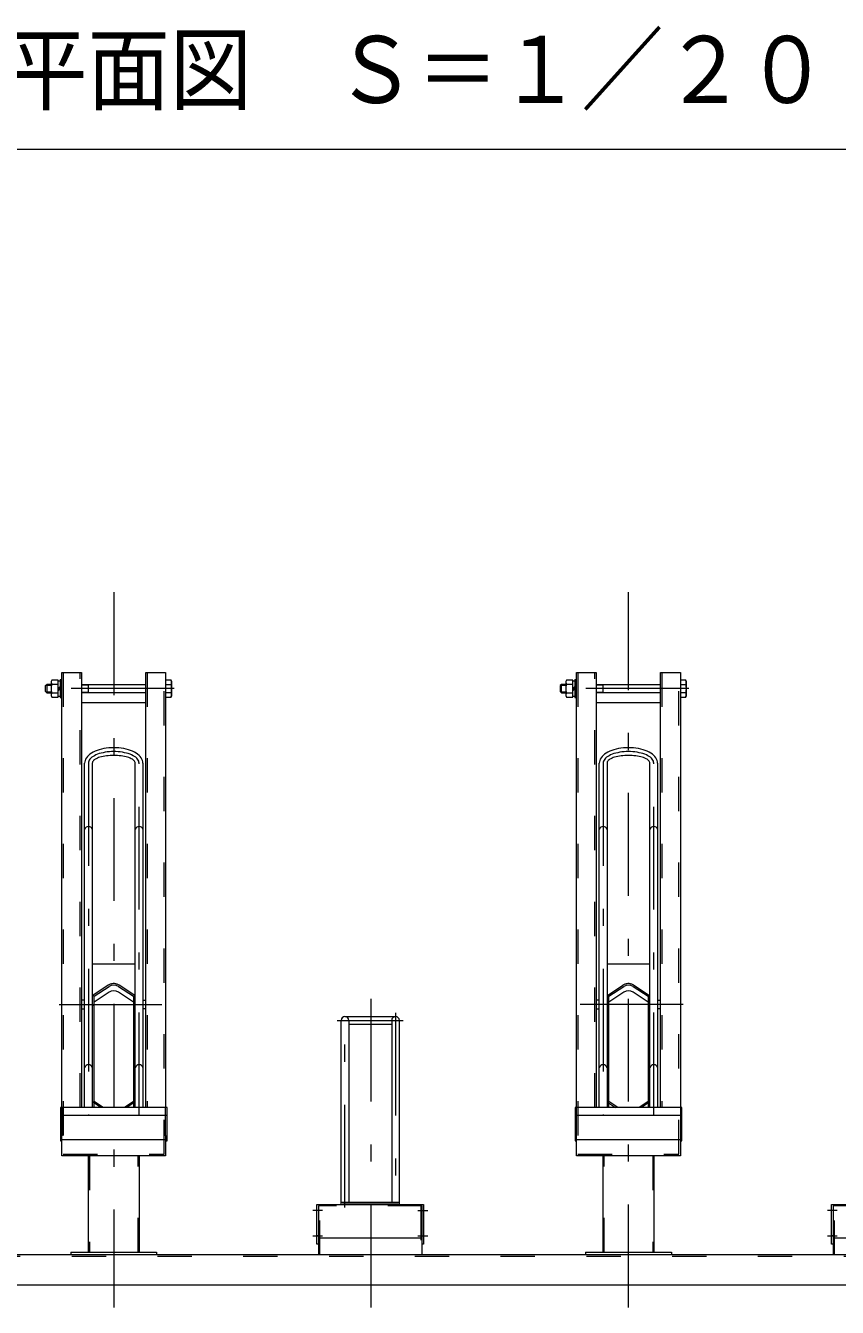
# Model space of a CAD drawing. Units: millimetres, scale not verified. Extents: x -5940 to 5940, y -4200 to 4200.
# Drawn here: x 3109 to 4055, y 160 to 1655 of the extents above; entities that cross this region are included whole.
import ezdxf
from ezdxf.enums import TextEntityAlignment as Align

# ---------------------------------------------------------------- set-up
doc = ezdxf.new("R2010")
doc.units = ezdxf.units.MM
doc.header["$LTSCALE"] = 10
doc.linetypes.add('USER2', pattern=[10, 4, -6])
doc.linetypes.add('USER3', pattern=[24, 12, -5, 2, -5])
for name, color, linetype, lineweight in [('0-2_2-0BOLD', 7, 'Continuous', 18), ('0-3_2-1HIDDEN', 3, 'USER2', 18), ('0-4_2-2CENTER', 3, 'USER3', 18), ('0-5_2-4THIN', 4, 'Continuous', 18), ('0-6_2-5DIM', 3, 'Continuous', 18)]:
    doc.layers.add(name, color=color, linetype=linetype, lineweight=lineweight)
doc.styles.add('ＭＳ ゴシック', font='')
doc.styles.get('ＭＳ ゴシック').set_extended_font_data('MS Gothic')

msp = doc.modelspace()

# ---------------------------------------------------------------- linework, layer by layer
at = {"layer": '0-2_2-0BOLD'}
for p, q in [((3138.7, 886.95), (3133.7, 886.95)), ((3146.69, 886.86), (3139.45, 886.86)), ((3146.69, 891.15), (3149.2, 891.15)), ((3149.2, 884.45), (3146.69, 881.95)), ((3149.2, 892.45), (3151.2, 892.45)), ((3174.19, 886.95), (3249.2, 886.95)), ((3182.2, 876.95), (3182.2, 886.95)), ((3272.19, 886.86), (3278.44, 886.86)), ((3733.7, 876.95), (3733.7, 886.95)), ((3746.69, 886.86), (3739.45, 886.86)), ((3746.69, 891.15), (3749.2, 891.15)), ((3749.2, 884.45), (3746.69, 881.95)), ((3749.2, 892.45), (3751.2, 892.45)), ((3774.19, 886.95), (3849.2, 886.95)), ((3782.2, 876.95), (3782.2, 886.95)), ((3872.2, 886.86), (3878.44, 886.86)), ((3133.7, 876.95), (3132.2, 878.45)), ((3139.45, 877.05), (3146.69, 877.05)), ((3146.69, 879.45), (3149.2, 881.95)), ((3149.2, 872.75), (3146.69, 872.75)), ((3249.2, 876.95), (3174.19, 876.95)), ((3278.44, 877.05), (3272.19, 877.05)), ((3739.45, 877.05), (3746.69, 877.05)), ((3746.69, 879.45), (3749.2, 881.95)), ((3749.2, 872.75), (3746.69, 872.75)), ((3849.2, 876.95), (3774.19, 876.95)), ((3878.44, 877.05), (3872.2, 877.05)), ((3174.19, 865.78), (3249.2, 865.78)), ((3774.19, 865.78), (3849.2, 865.78)), ((3177.7, 393.41), (3177.7, 795.18)), ((3186.7, 795.18), (3186.7, 393.41)), ((3236.7, 393.41), (3236.7, 795.18)), ((3245.7, 795.18), (3245.7, 393.41)), ((3777.7, 393.41), (3777.7, 795.18)), ((3786.7, 795.18), (3786.7, 393.41)), ((3836.7, 393.41), (3836.7, 795.18)), ((3845.69, 795.18), (3845.69, 393.41)), ((3186.7, 561.13), (3236.7, 561.13)), ((3786.7, 561.13), (3836.7, 561.13)), ((3206.21, 527.84), (3188.7, 516.35)), ((3234.7, 516.35), (3217.18, 527.84)), ((3806.21, 527.84), (3788.69, 516.35)), ((3834.7, 516.35), (3817.18, 527.84)), ((3177.7, 518.57), (3174.19, 518.57)), ((3174.19, 508.57), (3177.7, 508.57)), ((3245.7, 518.57), (3249.2, 518.57)), ((3249.2, 508.57), (3245.7, 508.57)), ((3777.7, 518.57), (3774.19, 518.57)), ((3774.19, 508.57), (3777.7, 508.57)), ((3845.69, 518.57), (3849.2, 518.57)), ((3849.2, 508.57), (3845.69, 508.57)), ((3476.69, 280.18), (3476.69, 494.88)), ((3481.2, 499.38), (3540.19, 499.38)), ((3485.69, 494.88), (3485.69, 282.58)), ((3535.7, 494.88), (3535.7, 282.58)), ((3544.7, 280.18), (3544.7, 494.88)), ((3535.7, 490.38), (3485.69, 490.38)), ((3199.19, 393.41), (3188.7, 400.51)), ((3234.7, 400.51), (3224.21, 393.41)), ((3799.19, 393.41), (3788.69, 400.51)), ((3834.7, 400.51), (3824.21, 393.41)), ((3273.8, 384.2), (3149.6, 384.2)), ((3873.8, 384.2), (3749.6, 384.2)), ((3272.19, 360.25), (3272.19, 336.82)), ((3272.19, 360.25), (3273.8, 360.25)), ((3872.2, 360.25), (3872.2, 336.82)), ((3872.2, 360.25), (3873.8, 360.25)), ((3151.2, 355.86), (3272.19, 355.86)), ((3751.2, 355.86), (3872.2, 355.86)), ((3181.69, 336.82), (3181.69, 224.58)), ((3241.69, 224.58), (3241.69, 336.82)), ((3781.7, 336.82), (3781.7, 224.58)), ((3841.69, 224.58), (3841.69, 336.82)), ((3544.7, 282.58), (3476.69, 282.58)), ((3478.3, 280.98), (3478.3, 280.18)), ((3450.2, 243.72), (3448.6, 243.72)), ((3450.2, 243.72), (3450.2, 221.38)), ((3571.19, 240.88), (3450.2, 240.88)), ((4050.2, 243.72), (4048.6, 243.72)), ((4050.2, 243.72), (4050.2, 221.38)), ((4171.19, 240.88), (4050.2, 240.88)), ((3161.69, 224.58), (3161.69, 221.38)), ((3761.69, 224.58), (3761.69, 221.38))]:
    msp.add_line(p, q, dxfattribs=at)
for points in [[(3151.2, 393.41), (3151.2, 900.9), (3174.19, 900.9), (3174.19, 393.41)], [(3249.2, 393.41), (3249.2, 900.9), (3272.19, 900.9), (3272.19, 393.41)], [(3751.2, 393.41), (3751.2, 900.9), (3774.19, 900.9), (3774.19, 393.41)], [(3849.2, 393.41), (3849.2, 900.9), (3872.2, 900.9), (3872.2, 393.41)], [(3132.2, 878.45), (3132.2, 885.45), (3133.7, 886.95), (3133.7, 876.95), (3138.7, 876.95)], [(3149.2, 892.45), (3149.2, 871.45), (3151.2, 871.45)], [(3272.19, 872.14), (3278.44, 872.14), (3279.2, 873.45), (3279.2, 890.45), (3278.44, 891.77), (3272.19, 891.77)], [(3738.7, 886.95), (3733.7, 886.95), (3732.2, 885.45), (3732.2, 878.45)], [(3749.2, 892.45), (3749.2, 871.45), (3751.2, 871.45)], [(3872.2, 872.14), (3878.44, 872.14), (3879.19, 873.45), (3879.19, 890.45), (3878.44, 891.77), (3872.2, 891.77)], [(3732.2, 878.45), (3733.7, 876.95), (3738.7, 876.95)], [(3245.7, 795.18), (3245.57, 796.73), (3245.18, 798.27), (3244.54, 799.79), (3243.65, 801.28), (3242.51, 802.71), (3241.14, 804.09), (3239.55, 805.41), (3237.74, 806.64), (3235.74, 807.79), (3233.55, 808.84), (3231.2, 809.79), (3228.69, 810.63), (3226.06, 811.34), (3223.33, 811.94), (3220.49, 812.41), (3217.6, 812.75), (3214.66, 812.95), (3211.69, 813.02), (3208.73, 812.95), (3205.79, 812.75), (3202.9, 812.41), (3200.07, 811.94), (3197.33, 811.34), (3194.7, 810.63), (3192.19, 809.79), (3189.84, 808.84), (3187.65, 807.79), (3185.65, 806.64), (3183.84, 805.41), (3182.25, 804.09), (3180.88, 802.71), (3179.75, 801.28), (3178.85, 799.79), (3178.21, 798.27), (3177.83, 796.73), (3177.7, 795.18)], [(3845.69, 795.18), (3845.57, 796.73), (3845.18, 798.27), (3844.54, 799.79), (3843.65, 801.28), (3842.51, 802.71), (3841.14, 804.09), (3839.55, 805.41), (3837.74, 806.64), (3835.74, 807.79), (3833.55, 808.84), (3831.2, 809.79), (3828.69, 810.63), (3826.06, 811.34), (3823.33, 811.94), (3820.49, 812.41), (3817.6, 812.75), (3814.66, 812.95), (3811.69, 813.02), (3808.73, 812.95), (3805.79, 812.75), (3802.9, 812.41), (3800.07, 811.94), (3797.33, 811.34), (3794.7, 810.63), (3792.19, 809.79), (3789.84, 808.84), (3787.65, 807.79), (3785.65, 806.64), (3783.84, 805.41), (3782.25, 804.09), (3780.88, 802.71), (3779.75, 801.28), (3778.85, 799.79), (3778.21, 798.27), (3777.82, 796.73), (3777.7, 795.18)], [(3236.7, 795.18), (3236.6, 795.95), (3236.32, 796.71), (3235.84, 797.46), (3235.19, 798.2), (3234.35, 798.91), (3233.35, 799.59), (3232.17, 800.24), (3230.85, 800.86), (3229.37, 801.43), (3227.76, 801.95), (3226.04, 802.42), (3224.2, 802.83), (3222.26, 803.19), (3220.25, 803.48), (3218.17, 803.72), (3216.04, 803.88), (3213.87, 803.98), (3211.69, 804.02), (3209.52, 803.98), (3207.35, 803.88), (3205.23, 803.72), (3203.15, 803.48), (3201.13, 803.19), (3199.2, 802.83), (3197.36, 802.42), (3195.63, 801.95), (3194.02, 801.43), (3192.54, 800.86), (3191.22, 800.24), (3190.05, 799.59), (3189.04, 798.91), (3188.2, 798.2), (3187.55, 797.46), (3187.08, 796.71), (3186.79, 795.95), (3186.7, 795.18)], [(3836.7, 795.18), (3836.6, 795.95), (3836.32, 796.71), (3835.84, 797.46), (3835.19, 798.2), (3834.35, 798.91), (3833.35, 799.59), (3832.17, 800.24), (3830.85, 800.86), (3829.37, 801.43), (3827.77, 801.95), (3826.04, 802.42), (3824.2, 802.83), (3822.26, 803.19), (3820.25, 803.48), (3818.17, 803.72), (3816.04, 803.88), (3813.87, 803.98), (3811.69, 804.02), (3809.52, 803.98), (3807.35, 803.88), (3805.22, 803.72), (3803.14, 803.48), (3801.13, 803.19), (3799.2, 802.83), (3797.36, 802.42), (3795.63, 801.95), (3794.02, 801.43), (3792.54, 800.86), (3791.22, 800.24), (3790.05, 799.59), (3789.04, 798.91), (3788.2, 798.2), (3787.55, 797.46), (3787.08, 796.71), (3786.79, 795.95), (3786.7, 795.18)], [(3188.7, 393.41), (3188.7, 523.12), (3206.21, 534.62)], [(3217.18, 534.62), (3234.7, 523.12), (3234.7, 393.41)], [(3788.69, 393.41), (3788.69, 523.12), (3806.21, 534.62)], [(3817.18, 534.62), (3834.7, 523.12), (3834.7, 393.41)], [(3273.8, 393.41), (3149.6, 393.41), (3149.6, 354.52), (3151.2, 354.52)], [(3272.19, 354.52), (3273.8, 354.52), (3273.8, 393.41)], [(3873.8, 393.41), (3749.6, 393.41), (3749.6, 354.52), (3751.2, 354.52)], [(3872.2, 354.52), (3873.8, 354.52), (3873.8, 393.41)], [(3272.19, 336.82), (3151.2, 336.82), (3151.2, 360.25), (3149.6, 360.25)], [(3872.2, 336.82), (3751.2, 336.82), (3751.2, 360.25), (3749.6, 360.25)], [(3450.2, 233.84), (3448.6, 233.84), (3448.6, 280.18), (3572.8, 280.18), (3572.8, 233.84), (3571.19, 233.84)], [(3478.3, 280.98), (3543.1, 280.98), (3543.1, 280.18)], [(4050.2, 233.84), (4048.6, 233.84), (4048.6, 280.18), (4172.8, 280.18), (4172.8, 233.84), (4171.19, 233.84)], [(3571.19, 221.38), (3571.19, 243.72), (3572.8, 243.72)], [(3161.69, 224.58), (3261.7, 224.58), (3261.7, 221.38)], [(3761.69, 224.58), (3861.7, 224.58), (3861.7, 221.38)]]:
    msp.add_lwpolyline(points, dxfattribs=at)
for points in [[(3138.7, 890.45), (3138.7, 873.45), (3139.45, 872.14), (3146.69, 872.14), (3146.69, 891.77), (3139.45, 891.77)], [(3738.7, 890.45), (3738.7, 873.45), (3739.45, 872.14), (3746.69, 872.14), (3746.69, 891.77), (3739.45, 891.77)], [(4560.69, 186.38), (4560.69, 221.38), (2162.7, 221.38), (2162.7, 186.38)]]:
    msp.add_lwpolyline(points, close=True, dxfattribs=at)
for centre, radius, start, end in [((3143.04, 889.31), 4.34, 154.38425, 214.38425), ((3154.94, 881.95), 16.24, 162.41203, 197.58795), ((3262.95, 881.95), 16.24, 342.41205, 17.58795), ((3274.85, 889.31), 4.34, 325.61575, 25.61574), ((3743.04, 889.31), 4.34, 154.38425, 214.38425), ((3754.94, 881.95), 16.24, 162.41203, 197.58795), ((3862.95, 881.95), 16.24, 342.41205, 17.58795), ((3874.85, 889.31), 4.34, 325.61575, 25.61574), ((3143.04, 874.59), 4.34, 145.61574, 205.61574), ((3274.85, 874.59), 4.34, 334.38426, 34.38425), ((3743.04, 874.59), 4.34, 145.61574, 205.61574), ((3874.85, 874.59), 4.34, 334.38426, 34.38425), ((3182.2, 716.41), 4.72, 17.69286, 162.30713), ((3241.2, 716.41), 4.72, 17.69286, 162.30713), ((3782.2, 716.41), 4.72, 17.69286, 162.30713), ((3841.2, 716.41), 4.72, 17.69286, 162.30713), ((3211.69, 526.26), 10, 56.72707, 123.27292), ((3211.69, 519.48), 10, 56.72707, 123.27292), ((3811.69, 526.26), 10, 56.72707, 123.27292), ((3811.69, 519.48), 10, 56.72707, 123.27292), ((3481.2, 494.88), 4.5, 0, 180), ((3540.19, 494.88), 4.5, 0, 180), ((3182.2, 438.61), 4.72, 17.69286, 162.30713), ((3241.2, 438.61), 4.72, 17.69286, 162.30713), ((3782.2, 438.61), 4.72, 17.69286, 162.30713), ((3841.2, 438.61), 4.72, 17.69286, 162.30713)]:
    msp.add_arc(centre, radius, start, end, dxfattribs=at)
at = {"layer": '0-3_2-1HIDDEN'}
for p, q in [((3172.6, 393.41), (3172.6, 900.9)), ((3250.8, 900.9), (3250.8, 393.41)), ((3772.6, 393.41), (3772.6, 900.9)), ((3850.8, 900.9), (3850.8, 393.41)), ((3188.7, 512.05), (3187.31, 512.85)), ((3236.08, 512.85), (3234.7, 512.05)), ((3787.31, 512.85), (3788.69, 512.05)), ((3834.7, 512.05), (3836.08, 512.85)), ((3151.2, 393.41), (3151.2, 360.25)), ((3236.08, 399.71), (3226.92, 393.41)), ((3236.08, 399.71), (3234.7, 400.51)), ((3272.19, 360.25), (3272.19, 393.41)), ((3751.2, 360.25), (3751.2, 393.41)), ((3788.69, 400.51), (3787.31, 399.71)), ((3787.31, 399.71), (3796.47, 393.41)), ((3836.08, 399.71), (3826.92, 393.41)), ((3836.08, 399.71), (3834.7, 400.51)), ((3872.2, 393.41), (3872.2, 360.25)), ((3183.29, 336.82), (3183.29, 224.58)), ((3240.09, 224.58), (3240.09, 336.82)), ((3783.29, 224.58), (3783.29, 336.82)), ((3840.09, 336.82), (3840.09, 224.58)), ((3451.79, 221.38), (3451.79, 278.58)), ((3479.9, 280.18), (3479.9, 280.98)), ((3541.5, 280.18), (3541.5, 280.98)), ((3569.6, 278.58), (3569.6, 221.38)), ((4051.8, 221.38), (4051.8, 278.58)), ((2162.7, 219.78), (4560.69, 219.78))]:
    msp.add_line(p, q, dxfattribs=at)
for points in [[(3152.8, 900.9), (3152.8, 338.97), (3270.6, 338.97), (3270.6, 900.9)], [(3752.8, 900.9), (3752.8, 338.97), (3870.6, 338.97), (3870.6, 900.9)], [(3205.25, 535.9), (3187.31, 523.92), (3188.7, 523.12)], [(3234.7, 523.12), (3236.08, 523.92), (3218.14, 535.9)], [(3788.69, 523.12), (3787.31, 523.92), (3805.25, 535.9)], [(3818.14, 535.9), (3836.08, 523.92), (3834.7, 523.12)], [(3196.47, 393.41), (3187.31, 399.71), (3188.7, 400.51)], [(3571.19, 243.72), (3571.19, 278.58), (3450.2, 278.58), (3450.2, 243.72)], [(4171.19, 278.58), (4050.2, 278.58), (4050.2, 243.72)]]:
    msp.add_lwpolyline(points, dxfattribs=at)
for centre in [(3211.69, 526.26), (3811.69, 526.26)]:
    msp.add_arc(centre, 11.6, 56.27408, 123.72591, dxfattribs=at)
at = {"layer": '0-4_2-2CENTER'}
for p, q in [((3211.69, 994.33), (3211.69, 160.25)), ((3811.69, 160.25), (3811.69, 994.33)), ((3282.2, 881.95), (3131.2, 881.95)), ((3882.2, 881.95), (3731.2, 881.95)), ((3182.2, 795.18), (3182.2, 384.2)), ((3241.2, 384.2), (3241.2, 795.18)), ((3782.2, 795.18), (3782.2, 384.2)), ((3841.2, 384.2), (3841.2, 795.18)), ((3511.69, 160.25), (3511.69, 531.96)), ((3147.88, 513.57), (3275.51, 513.57)), ((3875.51, 513.57), (3747.88, 513.57)), ((3472.2, 494.88), (3549.19, 494.88)), ((3481.2, 276.67), (3481.2, 503.88)), ((3540.19, 503.88), (3540.19, 273.81)), ((3455.18, 273.18), (3443.63, 273.18)), ((3566.21, 273.18), (3577.77, 273.18)), ((4055.18, 273.18), (4043.63, 273.18)), ((3455.18, 243.18), (3443.63, 243.18)), ((3577.77, 243.18), (3566.21, 243.18)), ((4055.18, 243.18), (4043.63, 243.18))]:
    msp.add_line(p, q, dxfattribs=at)
for points in [[(3241.2, 795.18), (3241.08, 796.34), (3240.75, 797.49), (3240.19, 798.63), (3239.42, 799.74), (3238.43, 800.81), (3237.24, 801.84), (3235.86, 802.83), (3234.29, 803.75), (3232.56, 804.61), (3230.66, 805.39), (3228.62, 806.1), (3226.45, 806.73), (3224.16, 807.26), (3221.78, 807.71), (3219.33, 808.06), (3216.82, 808.31), (3214.27, 808.46), (3211.69, 808.52), (3209.13, 808.46), (3206.57, 808.31), (3204.06, 808.06), (3201.61, 807.71), (3199.23, 807.26), (3196.95, 806.73), (3194.77, 806.1), (3192.73, 805.39), (3190.84, 804.61), (3189.1, 803.75), (3187.53, 802.83), (3186.15, 801.84), (3184.96, 800.81), (3183.97, 799.74), (3183.2, 798.63), (3182.64, 797.49), (3182.31, 796.34), (3182.2, 795.18)], [(3841.2, 795.18), (3841.08, 796.34), (3840.75, 797.49), (3840.19, 798.63), (3839.42, 799.74), (3838.43, 800.81), (3837.24, 801.84), (3835.86, 802.83), (3834.29, 803.75), (3832.56, 804.61), (3830.66, 805.39), (3828.62, 806.1), (3826.45, 806.73), (3824.16, 807.26), (3821.78, 807.71), (3819.33, 808.06), (3816.82, 808.31), (3814.27, 808.46), (3811.69, 808.52), (3809.13, 808.46), (3806.57, 808.31), (3804.06, 808.06), (3801.61, 807.71), (3799.23, 807.26), (3796.95, 806.73), (3794.77, 806.1), (3792.73, 805.39), (3790.84, 804.61), (3789.1, 803.75), (3787.53, 802.83), (3786.15, 801.84), (3784.96, 800.81), (3783.98, 799.74), (3783.2, 798.63), (3782.64, 797.49), (3782.31, 796.34), (3782.2, 795.18)]]:
    msp.add_lwpolyline(points, dxfattribs=at)
at = {"layer": '0-5_2-4THIN'}
for p, q in [((3132.88, 886.14), (3138.7, 886.14)), ((3182.2, 886.14), (3174.19, 886.14)), ((3732.88, 886.14), (3738.7, 886.14)), ((3782.2, 886.14), (3774.19, 886.14)), ((3138.7, 877.76), (3132.88, 877.76)), ((3174.19, 877.76), (3182.2, 877.76)), ((3738.7, 877.76), (3732.88, 877.76)), ((3774.19, 877.76), (3782.2, 877.76))]:
    msp.add_line(p, q, dxfattribs=at)
at = {"layer": '0-6_2-5DIM'}
msp.add_line((4501.7, 1511), (2221.7, 1511), dxfattribs=at)

# ---------------------------------------------------------------- texts
at = {"layer": '0-6_2-5DIM', "color": 7, "style": 'ＭＳ ゴシック', "width": 0.9}
msp.add_text('ＫＣＥＢ－３０８\u3000平面図\u3000Ｓ＝１／２０', height=78.15, dxfattribs=at).set_placement((2221.7, 1541.66), align=Align.BOTTOM_LEFT)

doc.saveas('drawing.dxf')
